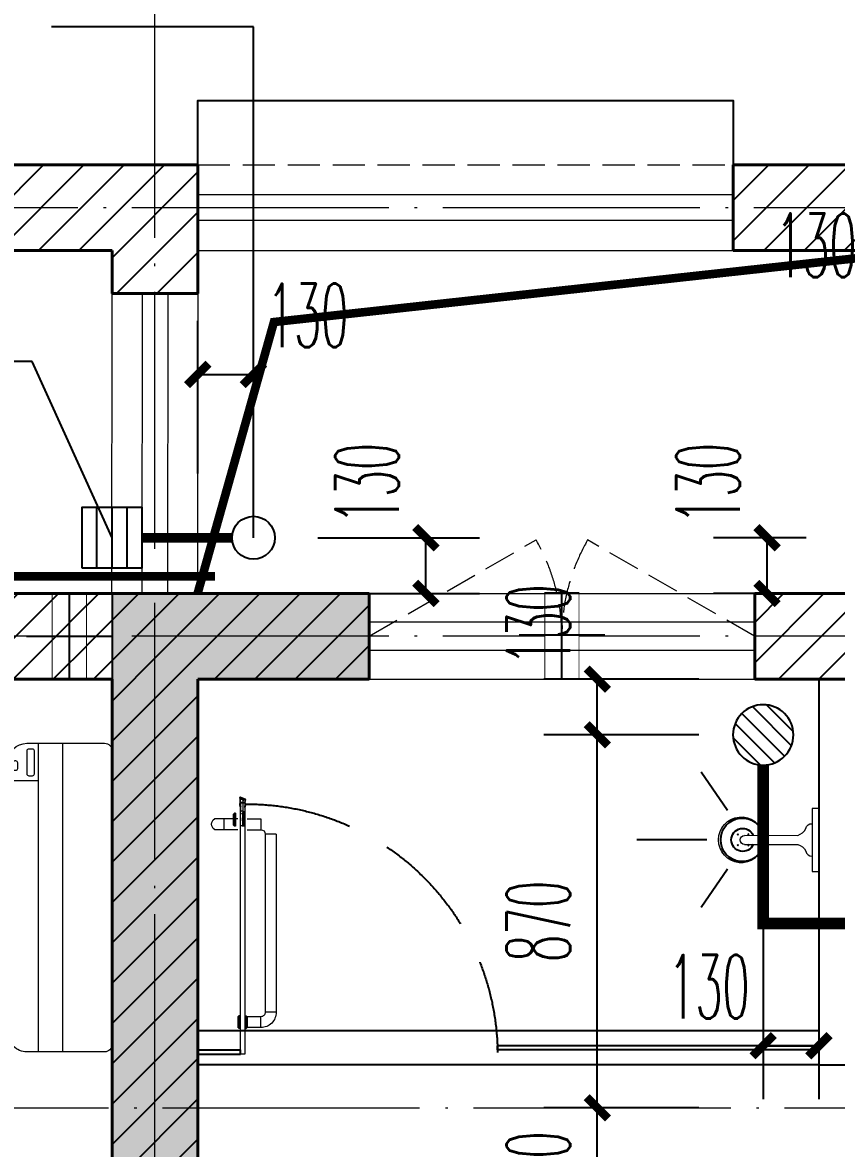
# Model space of a CAD drawing. Extents: x 27938 to 1042331, y -235042 to 1535213.
# Drawn here: x 711308 to 713208, y 142487 to 145115 of the extents above; entities that cross this region are included whole.
import ezdxf

# ---------------------------------------------------------------- set-up
doc = ezdxf.new("R2010")
doc.units = 0
doc.header["$LTSCALE"] = 1000
doc.header["$MEASUREMENT"] = 0
doc.linetypes.add('DASH', pattern=[0.35, 0.25, -0.1])
doc.linetypes.add('DOTE', pattern=[2.42, 2, -0.2, 0.02, -0.2])
for name, color, linetype in [('$RECOVER_210609100354-32', 7, 'Continuous'), ('$RECOVER_210609100354-5', 7, 'Continuous'), ('3.5方案汇报，与郭总、侯月琴确定户型_t8$0$2020.03.04 -1安徽标准化洋房户型(UA）_t8_t8$0$看线', 154, 'Continuous'), ('COLUMN', 9, 'Continuous'), ('DIM_凝结', 3, 'Continuous'), ('EQUIP_地漏', 7, 'Continuous'), ('IP-bath&kitchen-JOHNSON', 4, 'Continuous'), ('P-bath&kitchen-JOHNSON', 4, 'Continuous'), ('PIPE-凝结', 150, 'N'), ('PIPE-污水', 2, 'W'), ('TWT_DIM', 3, 'Continuous'), ('TWT_LEAD', 3, 'Continuous'), ('VPIPE-凝结', 150, 'Continuous'), ('机电标识类', 1, 'Continuous'), ('看线', 251, 'Continuous')]:
    doc.layers.add(name, color=color, linetype=linetype)
for name, color, linetype, lineweight in [('DOTE', 19, 'DOTE', 9), ('LVTRY', 1, 'Continuous', 13), ('PUB_HATCH', 8, 'Continuous', 9), ('WALL', 9, 'Continuous', 40), ('WINDOW', 8, 'Continuous', 15), ('平面-栏杆', 135, 'Continuous', 15), ('平面-看线', 45, 'Continuous', 15), ('平面-空调室内机', 176, 'Continuous', 9), ('平面-空调预留孔', 173, 'Continuous', 15), ('空调', 76, 'Continuous', 13)]:
    doc.layers.add(name, color=color, linetype=linetype, lineweight=lineweight)
doc.styles.add('_TCH_DIM_T3', font='SIMPLEX.shx', dxfattribs={"width": 0.494118, "bigfont": 'GBCBIG.shx'})
doc.styles.get("Standard").update_dxf_attribs({"font": 'gbenor.shx', "bigfont": 'gbcbig.shx'})
doc.linetypes.add('N', pattern='A,3,-0.2,["N",Standard,S=0.25,R=0,X=-0.1,Y=-0.115],-0.2', length=3.4)
doc.linetypes.add('W', pattern='A,3,-0.2,["W",Standard,S=0.25,R=0,X=-0.1,Y=-0.115],-0.2', length=3.4)
doc.dimstyles.new('_TWT_ARCH&&50', dxfattribs={"dimtxt": 148.75, "dimasz": 50, "dimexe": 125, "dimexo": 150, "dimgap": 63.125, "dimtad": 1, "dimdec": 0, "dimzin": 0, "dimdsep": 46, "dimtxsty": '_TCH_DIM_T3', "dimblk": 'ARCHTICK', "dimcen": 0.09, "dimclrt": 7, "dimazin": 2, "dimtfac": 1, "dimtdec": 0, "dimtix": 1, "dimtmove": 2, "dimatfit": 3, "dimfxl": 1, "dimtolj": 1, "dimtzin": 0, "dimarcsym": 0})
pattern_1 = [(45, (0, 47.75), (-47.022601, 47.022601), [])]

# ---------------------------------------------------------------- blocks, each defined once
blk = doc.blocks.new('GFDGDGRDGRDG')
at = {"layer": 'DOTE', "linetype": 'DOTE', "ltscale": 0.3}
for p, q in [((604793.7, 368758.3), (604793.7, 376108.3)), ((626393.7, 372458.3), (573593.7, 372458.3)), ((626393.7, 371458.3), (573593.7, 371458.3)), ((573593.7, 370358.3), (626393.7, 370358.3))]:
    blk.add_line(p, q, dxfattribs=at)
blk = doc.blocks.new('HFHFHFHFTF')
at = {"layer": 'PUB_HATCH'}
blk.add_hatch(color=256, dxfattribs=at).paths.add_polyline_path([(565416.6, 373823.7), (565416.6, 370923.7), (565616.6, 370923.7), (565616.6, 373623.7), (566016.6, 373623.7), (566016.6, 373823.7)])
at = {"layer": 'COLUMN', "color": 8}
for p, q in [((565416.6, 373823.7), (565416.6, 370923.7)), ((566016.6, 373823.7), (565416.6, 373823.7)), ((566016.6, 373623.7), (566016.6, 373823.7)), ((565616.6, 370923.7), (565616.6, 373623.7)), ((565616.6, 373623.7), (566016.6, 373623.7))]:
    blk.add_line(p, q, dxfattribs=at)
blk = doc.blocks.new('A$C001338C2')
at = {"color": 0}
for p, q in [((845, 303.6), (55, 303.6)), ((109.1, 214.8), (109.1, 303.6)), ((0, 248.6), (0, 22)), ((900, 22), (900, 248.6)), ((22, 0), (878, 0))]:
    blk.add_line(p, q, dxfattribs=at)
at = {"color": 0, "lineweight": 5}
for p, q in [((900, 214.8), (0, 214.8)), ((900, 143.2), (0, 143.2))]:
    blk.add_line(p, q, dxfattribs=at)
at = {"color": 0}
for points in [[(73.1, 275), (56.8, 275, -0.414214), (51.3, 280.5), (51.3, 283.4, -0.414214), (56.8, 288.9), (73.1, 288.9, -0.414214), (78.6, 283.4), (78.6, 280.5, -0.414214)], [(89.2, 226.4), (22.2, 226.4, -0.414214), (16.7, 231.9), (16.7, 243.1, -0.414214), (22.2, 248.6), (89.2, 248.6, -0.414214), (94.7, 243.1), (94.7, 231.9, -0.414214)]]:
    blk.add_lwpolyline(points, format="xyb", close=True, dxfattribs=at)
for centre, radius, start, end in [((55, 248.6), 55, 90, 180), ((845, 248.6), 55, 360, 90), ((22, 22), 22, 180, 270), ((878, 22), 22, 270, 360)]:
    blk.add_arc(centre, radius, start, end, dxfattribs=at)
blk = doc.blocks.new('dongkong')
at = {"color": 0}
blk.add_wipeout([(-603756, 210771), (-603756, 210570.8), (-603836, 210570.8), (-603836, 210771)], dxfattribs=at)
at = {"layer": '机电标识类', "color": 0, "linetype": 'DASH', "ltscale": 400}
for p, q in [((-603796, 210771), (-603796, 210570.8)), ((-603896, 210670.7), (-603696, 210670.7))]:
    blk.add_line(p, q, dxfattribs=at)
at = {"layer": '空调', "color": 0, "linetype": 'DASH', "const_width": 2}
blk.add_lwpolyline([(-603756, 210771), (-603756, 210570.8), (-603836, 210570.8), (-603836, 210771)], close=True, dxfattribs=at)
blk = doc.blocks.new('135')
blk.add_hatch(color=0).paths.add_polyline_path([(4.8, 1.8), (3.6, -1), (-4.7, 2.5), (-3.5, 5.3)])
at = {"color": 0}
for p, q in [((-5, 10.9), (-5, 30.5)), ((0, 0), (0, 39.1)), ((5, 10.9), (5, 32.3)), ((-6.3, 2.6), (5.4, -2.3)), ((-5.7, 2.9), (-5.2, 2.7)), ((-5.6, 18.9), (-3.4, 19.4)), ((-3.4, 19.4), (-5.5, 19.4)), ((5.2, 10.9), (-5.3, 10.9)), ((5.2, 9.7), (-5.2, 9.7)), ((-5.2, 2.7), (-3.8, 5.9)), ((-3.8, 5.9), (5.4, 2.1)), ((5.6, 18.9), (3.4, 19.3)), ((3.4, 19.3), (5.6, 19.3)), ((4.1, -1.2), (5.4, 2.1)), ((4.1, -1.2), (5.7, -1.8))]:
    blk.add_line(p, q, dxfattribs=at)
for centre, radius, start, end in [((6.2, 15.8), 13.5, 151.0147, 204.8403), ((13.5, 4.2), 20.5, 163.0924, 182.0012), ((-6, 3.6), 1, 184.2275, 248.4661), ((8.6, 15.5), 14.6, 166.278, 198.0953), ((13.5, 4.2), 19.5, 163.7443, 182.5269), ((-5.5, 3.3), 0.5, 181.9385, 247.2597), ((-5.2, 22.1), 0.5, 335.7643, 151.0147), ((3.8, 18.1), 9.42, 155.7643, 171.9773), ((5.2, 22.3), 0.5, 29.8425, 204.574), ((-5.9, 17.2), 11.7, 10.475, 24.574), ((29.1, 6.7), 24, 172.9439, 199.2318), ((-6.3, 15.4), 12.4, 338.6449, 16.0476), ((-6, 15.8), 13.4, 334.9111, 29.8425), ((26.4, 6.3), 20.6, 169.1454, 199.9526), ((5.9, -1.2), 1.17, 247.4597, 19.9526), ((5.9, -1.4), 0.5, 247.4597, 19.2318)]:
    blk.add_arc(centre, radius, start, end, dxfattribs=at)
blk.add_open_spline([(-5, 30.5), (-4.1, 31.3), (-2.3, 33), (0.9, 29.2), (3.5, 31.1), (5, 32.3)], degree=3, knots=[0, 0, 0, 0, 3.066329, 6.218313, 11.124135, 11.124135, 11.124135, 11.124135], dxfattribs=at)
blk = doc.blocks.new('SDFAWERAWER')
at = {"layer": 'LVTRY', "color": 0}
for p, q in [((593987.8, -1242190.5), (593978.2, -1242214)), ((594017.1, -1242202.5), (593987.8, -1242190.5)), ((594015.8, -1242220.4), (594027.2, -1242192.7)), ((594022.6, -1242211.4), (594029.8, -1242193.8)), ((594025.4, -1242210.8), (594031.1, -1242196.8)), ((594027.2, -1242192.7), (594033, -1242195.1)), ((594029.8, -1242193.8), (594031.1, -1242196.8)), ((594032.2, -1242197.2), (594033, -1242195.1)), ((594033, -1242195.1), (594034, -1242197.4)), ((594033.8, -1242197.9), (594034, -1242197.4)), ((594047.3, -1242200.9), (594035.9, -1242228.7)), ((594049.9, -1242202), (594043.3, -1242218.2)), ((594047.3, -1242200.9), (594049.9, -1242202)), ((594049.9, -1242202), (594051.2, -1242205)), ((593941.2, -1242210.1), (593783.7, -1242594.8)), ((593964.6, -1242219.7), (593807.2, -1242604.4)), ((593941.2, -1242210.1), (593964.6, -1242219.7)), ((594007.5, -1242226), (593978.2, -1242214)), ((594015.8, -1242220.4), (594021.7, -1242222.8)), ((594025.7, -1242203.9), (594018.5, -1242221.5)), ((594018.5, -1242221.5), (594021.5, -1242220.3)), ((594025.4, -1242210.8), (594021.5, -1242220.3)), ((594022.6, -1242220.7), (594021.7, -1242222.8)), ((594021.7, -1242222.8), (594023.9, -1242221.9)), ((594024.2, -1242221.4), (594023.9, -1242221.9)), ((594037.3, -1242210.8), (594088, -1242231.6)), ((594038.6, -1242229.7), (594045.2, -1242213.6)), ((594038.6, -1242229.7), (594041.6, -1242228.5)), ((594041.6, -1242228.5), (594051.2, -1242205)), ((594057.1, -1242246.3), (594066.7, -1242222.8)), ((594027.7, -1242234.3), (594078.4, -1242255)), ((594035.9, -1242228.7), (594038.6, -1242229.7)), ((593783.7, -1242594.8), (593807.2, -1242604.4)), ((593803.2, -1242641.3), (593812.8, -1242617.9)), ((593812.8, -1242617.9), (593842.2, -1242629.9)), ((593803.2, -1242641.3), (593832.6, -1242653.3)), ((593842.2, -1242629.9), (593832.6, -1242653.3)), ((593845.2, -1242628.6), (593833.8, -1242656.3)), ((593847.8, -1242629.7), (593836.5, -1242657.4)), ((593845.2, -1242628.6), (593842.2, -1242629.9)), ((593847.8, -1242629.7), (593845.2, -1242628.6)), ((593847.1, -1242661.8), (593858.5, -1242634.1)), ((593849.8, -1242662.9), (593861.2, -1242635.2)), ((593852.1, -1242661.9), (593862.1, -1242637.4)), ((593858.5, -1242634.1), (593861.2, -1242635.2)), ((593861.2, -1242635.2), (593862.1, -1242637.4)), ((593833.8, -1242656.3), (593832.6, -1242653.3)), ((593836.5, -1242657.4), (593833.8, -1242656.3)), ((593847.1, -1242661.8), (593849.8, -1242662.9))]:
    blk.add_line(p, q, dxfattribs=at)
blk.add_lwpolyline([(593823.5, -1242717), (594045.8, -1242173.9), (594036.5, -1242170.2), (593814.2, -1242713.2)], close=True, dxfattribs=at)
blk.add_arc((594075.3, -1242240), 15.3, 281.7932, 33.7019, dxfattribs=at)
for centre, major_axis, start_param, end_param in [((593974.2, -1242223.6), (3.93, 9.6), 0, 1.570796), ((593816.8, -1242608.3), (13.5, 33.1), 1.570796, 3.141593), ((593816.8, -1242608.3), (3.93, 9.6), 1.570796, 3.141593)]:
    blk.add_ellipse(centre, major_axis=major_axis, ratio=1, start_param=start_param, end_param=end_param, dxfattribs=at)
at = {"layer": 'P-bath&kitchen-JOHNSON', "color": 0, "linetype": 'DASH'}
blk.add_arc((593809.8, -1242714), 586.2, 67.5369, 157.1325, dxfattribs=at)
at = {"layer": 'LVTRY', "color": 8, "xscale": -1, "rotation": 157.7329157530927}
blk.add_blockref('135', (594045.3, -1242161.9), dxfattribs=at)
blk = doc.blocks.new('A$C5DCB2F21')
at = {"layer": 'IP-bath&kitchen-JOHNSON', "color": 0}
for p, q in [((-68.3, -213.2), (-157.7, -275)), ((68.2, -213.2), (157.6, -275)), ((-0.1, -261.4), (-0.1, -424.7))]:
    blk.add_line(p, q, dxfattribs=at)
for centre, major_axis, ratio, start_param, end_param in [((0, -178.8), (-51, 0), 0.990052, -1.36297, 4.504563), ((0, -177.8), (-26.8, 0), 0.994812, -1.167677, 4.309269)]:
    blk.add_ellipse(centre, major_axis=major_axis, ratio=ratio, start_param=start_param, end_param=end_param, dxfattribs=at)
at = {"layer": 'LVTRY', "color": 0}
for p, q in [((73.6, 0), (-73.6, 0)), ((-10.5, -173.5), (-10.5, -49.3)), ((10.6, -173.5), (10.6, -49.3))]:
    blk.add_line(p, q, dxfattribs=at)
blk.add_lwpolyline([(73.6, 0), (73.6, -15.8), (-73.6, -15.8), (-73.6, 0)], dxfattribs=at)
for points in [[(-26.3, -30.7, -0.364142), (-37.8, -15.8, -0.020495)], [(26.3, -30.7, 0.364142), (37.8, -15.8, 0.020495)], [(-10.5, -49.4, 0.214893), (-26.3, -30.7, 7.649644)], [(10.6, -49.3, -0.21439), (26.3, -30.7, -7.649644)]]:
    blk.add_lwpolyline(points, format="xyb", dxfattribs=at)
blk.add_arc((0, -173.5), 10.5, 180, 0, dxfattribs=at)
for centre, major_axis, ratio, start_param, end_param in [((0, -181.3), (53.6, 0), 0.987577, 1.76809, 7.656688), ((-12.4, -164.7), (0, 1.43), 0.85, -1.570796, 4.712389), ((12.5, -164.7), (0, 1.43), 0.85, 4.712389, 10.995574), ((-12.4, -189.2), (0, 1.43), 0.85, 4.712389, 10.995574), ((12.5, -189.2), (0, 1.43), 0.85, 4.712389, 10.995574)]:
    blk.add_ellipse(centre, major_axis=major_axis, ratio=ratio, start_param=start_param, end_param=end_param, dxfattribs=at)
blk = doc.blocks.new('$TwtSys$00000137')
at = {"color": 7}
for p, q in [((-46.875, -93.75), (-46.875, 93.75)), ((0, -93.75), (0, 93.75)), ((46.875, -93.75), (46.875, 93.75))]:
    blk.add_line(p, q, dxfattribs=at)
blk.add_lwpolyline([(-93.75, -93.75), (93.75, -93.75), (93.75, 93.75), (-93.75, 93.75)], close=True, dxfattribs=at)
blk = doc.blocks.new('_ArchTick')
at = {"color": 0, "linetype": 'ByBlock', "const_width": 0.4}
blk.add_lwpolyline([(-0.5, -0.5), (0.5, 0.5)], dxfattribs=at)
blk = doc.blocks.new('*D209')
at = {"layer": 'Defpoints', "color": 0}
for p in [(713036.5, 143452.3), (713166.6, 143452.3), (713166.6, 142727)]:
    blk.add_point(p, dxfattribs=at)
at = {"layer": 'TWT_DIM', "color": 0, "lineweight": -2}
for p, q in [((713036.5, 143302.3), (713036.5, 142602)), ((713166.6, 143302.3), (713166.6, 142602)), ((713036.5, 142727), (713166.6, 142727))]:
    blk.add_line(p, q, dxfattribs=at)
at = {"layer": 'TWT_DIM', "color": 0, "lineweight": -2, "xscale": 50, "yscale": 50, "zscale": 50, "rotation": 180}
blk.add_blockref('_ArchTick', (713036.5, 142727), dxfattribs=at)
at = {"layer": 'TWT_DIM', "color": 0, "lineweight": -2, "xscale": 50, "yscale": 50, "zscale": 50}
blk.add_blockref('_ArchTick', (713166.6, 142727), dxfattribs=at)
at = {"layer": 'TWT_DIM', "color": 7, "insert": (712909.9, 142864.5), "char_height": 148.75, "attachment_point": 5, "style": '_TCH_DIM_T3'}
blk.add_mtext('\\A1;130', dxfattribs=at)
blk = doc.blocks.new('*D213')
at = {"layer": 'Defpoints', "color": 0}
for p in [(713045.5, 143912.3), (713286.6, 143912.3), (713286.6, 143782.3)]:
    blk.add_point(p, dxfattribs=at)
at = {"layer": 'TWT_DIM', "color": 0, "lineweight": -2}
for p, q in [((713136.6, 143912.3), (712920.5, 143912.3)), ((713045.5, 143782.3), (713045.5, 143912.3)), ((713136.6, 143782.3), (712920.5, 143782.3))]:
    blk.add_line(p, q, dxfattribs=at)
at = {"layer": 'TWT_DIM', "color": 0, "lineweight": -2, "xscale": 50, "yscale": 50, "zscale": 50}
for p, rotation in [((713045.5, 143912.3), 90), ((713045.5, 143782.3), 270)]:
    blk.add_blockref('_ArchTick', p, dxfattribs=dict(at, rotation=rotation))
at = {"layer": 'TWT_DIM', "color": 7, "insert": (712908, 144038.9), "char_height": 148.75, "attachment_point": 5, "rotation": 90, "style": '_TCH_DIM_T3'}
blk.add_mtext('\\A1;130', dxfattribs=at)
blk = doc.blocks.new('*D214')
at = {"layer": 'Defpoints', "color": 0}
for p in [(713416.6, 144457.1), (713286.6, 143912.3), (713416.6, 143912.3)]:
    blk.add_point(p, dxfattribs=at)
at = {"layer": 'TWT_DIM', "color": 0, "lineweight": -2}
for p, q in [((713286.6, 144062.3), (713286.6, 144582.1)), ((713416.6, 144062.3), (713416.6, 144582.1)), ((713286.6, 144457.1), (713416.6, 144457.1))]:
    blk.add_line(p, q, dxfattribs=at)
at = {"layer": 'TWT_DIM', "color": 0, "lineweight": -2, "xscale": 50, "yscale": 50, "zscale": 50, "rotation": 180}
blk.add_blockref('_ArchTick', (713286.6, 144457.1), dxfattribs=at)
at = {"layer": 'TWT_DIM', "color": 0, "lineweight": -2, "xscale": 50, "yscale": 50, "zscale": 50}
blk.add_blockref('_ArchTick', (713416.6, 144457.1), dxfattribs=at)
at = {"layer": 'TWT_DIM', "color": 7, "insert": (713160, 144594.6), "char_height": 148.75, "attachment_point": 5, "style": '_TCH_DIM_T3'}
blk.add_mtext('\\A1;130', dxfattribs=at)
blk = doc.blocks.new('*D232')
at = {"layer": 'Defpoints', "color": 0}
for p in [(712649.3, 142582), (713036.5, 142582), (713036.5, 142282.2)]:
    blk.add_point(p, dxfattribs=at)
at = {"layer": 'TWT_DIM', "color": 0, "lineweight": -2}
for p, q in [((712649.3, 142582), (712649.3, 142632)), ((712886.5, 142582), (712524.3, 142582)), ((712649.3, 142282.2), (712649.3, 142582)), ((712886.5, 142282.2), (712524.3, 142282.2)), ((712649.3, 142282.2), (712649.3, 142232.2))]:
    blk.add_line(p, q, dxfattribs=at)
at = {"layer": 'TWT_DIM', "color": 0, "lineweight": -2, "xscale": 50, "yscale": 50, "zscale": 50}
for p, rotation in [((712649.3, 142582), 270), ((712649.3, 142282.2), 90)]:
    blk.add_blockref('_ArchTick', p, dxfattribs=dict(at, rotation=rotation))
at = {"layer": 'TWT_DIM', "color": 7, "insert": (712511.8, 142432.1), "char_height": 148.75, "attachment_point": 5, "rotation": 90, "style": '_TCH_DIM_T3'}
blk.add_mtext('\\A1;300', dxfattribs=at)
blk = doc.blocks.new('*D233')
at = {"layer": 'Defpoints', "color": 0}
for p in [(712649.3, 143452.3), (713036.5, 143452.3), (713036.5, 142582)]:
    blk.add_point(p, dxfattribs=at)
at = {"layer": 'TWT_DIM', "color": 0, "lineweight": -2}
for p, q in [((712886.5, 143452.3), (712524.3, 143452.3)), ((712649.3, 142582), (712649.3, 143452.3)), ((712886.5, 142582), (712524.3, 142582))]:
    blk.add_line(p, q, dxfattribs=at)
at = {"layer": 'TWT_DIM', "color": 0, "lineweight": -2, "xscale": 50, "yscale": 50, "zscale": 50}
for p, rotation in [((712649.3, 143452.3), 90), ((712649.3, 142582), 270)]:
    blk.add_blockref('_ArchTick', p, dxfattribs=dict(at, rotation=rotation))
at = {"layer": 'TWT_DIM', "color": 7, "insert": (712511.8, 143017.2), "char_height": 148.75, "attachment_point": 5, "rotation": 90, "style": '_TCH_DIM_T3'}
blk.add_mtext('\\A1;870', dxfattribs=at)
blk = doc.blocks.new('*D234')
at = {"layer": 'Defpoints', "color": 0}
for p in [(712649.3, 143582.3), (713036.5, 143582.3), (713036.5, 143452.3)]:
    blk.add_point(p, dxfattribs=at)
at = {"layer": 'TWT_DIM', "color": 0, "lineweight": -2}
for p, q in [((712886.5, 143582.3), (712524.3, 143582.3)), ((712649.3, 143452.3), (712649.3, 143582.3)), ((712886.5, 143452.3), (712524.3, 143452.3))]:
    blk.add_line(p, q, dxfattribs=at)
at = {"layer": 'TWT_DIM', "color": 0, "lineweight": -2, "xscale": 50, "yscale": 50, "zscale": 50}
for p, rotation in [((712649.3, 143582.3), 90), ((712649.3, 143452.3), 270)]:
    blk.add_blockref('_ArchTick', p, dxfattribs=dict(at, rotation=rotation))
at = {"layer": 'TWT_DIM', "color": 7, "insert": (712511.8, 143708.9), "char_height": 148.75, "attachment_point": 5, "rotation": 90, "style": '_TCH_DIM_T3'}
blk.add_mtext('\\A1;130', dxfattribs=at)
blk = doc.blocks.new('*D367')
at = {"layer": 'Defpoints', "color": 0}
for p in [(711846.6, 144293.6), (711716.6, 143912.3), (711846.6, 143912.3)]:
    blk.add_point(p, dxfattribs=at)
at = {"layer": 'TWT_DIM', "color": 0, "lineweight": -2}
for p, q in [((711716.6, 144062.3), (711716.6, 144418.6)), ((711846.6, 144062.3), (711846.6, 144418.6)), ((711716.6, 144293.6), (711846.6, 144293.6))]:
    blk.add_line(p, q, dxfattribs=at)
at = {"layer": 'TWT_DIM', "color": 0, "lineweight": -2, "xscale": 50, "yscale": 50, "zscale": 50, "rotation": 180}
blk.add_blockref('_ArchTick', (711716.6, 144293.6), dxfattribs=at)
at = {"layer": 'TWT_DIM', "color": 0, "lineweight": -2, "xscale": 50, "yscale": 50, "zscale": 50}
blk.add_blockref('_ArchTick', (711846.6, 144293.6), dxfattribs=at)
at = {"layer": 'TWT_DIM', "color": 7, "insert": (711973.2, 144431.1), "char_height": 148.75, "attachment_point": 5, "style": '_TCH_DIM_T3'}
blk.add_mtext('\\A1;130', dxfattribs=at)
blk = doc.blocks.new('*D368')
at = {"layer": 'Defpoints', "color": 0}
for p in [(711846.6, 143912.3), (712249.3, 143912.3), (711846.6, 143782.3)]:
    blk.add_point(p, dxfattribs=at)
at = {"layer": 'TWT_DIM', "color": 0, "lineweight": -2}
for p, q in [((711996.6, 143912.3), (712374.3, 143912.3)), ((712249.3, 143782.3), (712249.3, 143912.3)), ((711996.6, 143782.3), (712374.3, 143782.3))]:
    blk.add_line(p, q, dxfattribs=at)
at = {"layer": 'TWT_DIM', "color": 0, "lineweight": -2, "xscale": 50, "yscale": 50, "zscale": 50}
for p, rotation in [((712249.3, 143912.3), 90), ((712249.3, 143782.3), 270)]:
    blk.add_blockref('_ArchTick', p, dxfattribs=dict(at, rotation=rotation))
at = {"layer": 'TWT_DIM', "color": 7, "insert": (712111.8, 144039), "char_height": 148.75, "attachment_point": 5, "rotation": 90, "style": '_TCH_DIM_T3'}
blk.add_mtext('\\A1;130', dxfattribs=at)
blk = doc.blocks.new('$TwtSys$00000141')
for p, q in [((-141.3, 11.5), (-15.1, 137.7)), ((-141.3, 11.5), (-15.1, 137.7)), ((-130.8, -52.6), (52.6, 130.8)), ((-130.8, -52.6), (52.6, 130.8)), ((-99.7, -99.7), (99.7, 99.7)), ((-99.7, -99.7), (99.7, 99.7)), ((-48.5, -130.6), (131.4, 49.3)), ((-48.5, -130.6), (131.4, 49.3)), ((17.1, -138.4), (138.4, -17.1)), ((17.1, -138.4), (138.4, -17.1))]:
    blk.add_line(p, q)
blk.add_circle((0, 0), 141)
blk.add_circle((0, 0), 141)
blk = doc.blocks.new('$WINLIB2D$00000001')
at = {"color": 0}
for points in [[(-0.5, 0.5), (-0.5, -0.5)], [(-0.5, 0.5), (0.5, 0.5)], [(0.5, -0.5), (0.5, 0.5)], [(0.5, 0.1667), (-0.5, 0.1667)], [(0.5, -0.1667), (-0.5, -0.1667)], [(-0.5, -0.5), (0.5, -0.5)]]:
    blk.add_lwpolyline(points, dxfattribs=at)

msp = doc.modelspace()

# ---------------------------------------------------------------- hatches: boundary and pattern name
at = {"layer": '$RECOVER_210609100354-5'}
h = msp.add_hatch(dxfattribs=at)
h.set_pattern_fill('普通砖', color=256, scale=50, style=0)
h.set_pattern_definition(pattern_1)
h.paths.add_polyline_path([(711516.6, 144582.3), (711716.6, 144782.3), (711066.6, 144782.3), (711066.6, 144582.3)])
h = msp.add_hatch(dxfattribs=at)
h.set_pattern_fill('普通砖', color=256, scale=50, style=0)
h.set_pattern_definition(pattern_1)
h.paths.add_polyline_path([(711716.6, 144782.3), (711516.6, 144582.3), (711516.6, 144482.3), (711716.6, 144482.3)])
h = msp.add_hatch(dxfattribs=at)
h.set_pattern_fill('普通砖', color=256, scale=50, style=0)
h.set_pattern_definition(pattern_1)
h.paths.add_polyline_path([(713416.6, 144582.3), (713616.6, 144782.3), (712966.7, 144782.3), (712966.7, 144582.3)])
h = msp.add_hatch(dxfattribs=at)
h.set_pattern_fill('普通砖', color=256, scale=50, style=0)
h.set_pattern_definition(pattern_1)
h.paths.add_polyline_path([(711716.6, 143582.3), (712116.7, 143582.3), (712116.7, 143782.3), (711616.6, 143782.3), (711616.6, 143649)])
h = msp.add_hatch(dxfattribs=at)
h.set_pattern_fill('普通砖', color=256, scale=50, style=0)
h.set_pattern_definition(pattern_1)
h.paths.add_polyline_path([(713516.6, 143782.3), (713016.7, 143782.3), (713016.7, 143582.3), (713416.6, 143582.3), (713483.2, 143649)])
at = {"layer": 'PIPE-污水'}
for points in [[(713036.5, 143012.3), (713036.5, 142998.6), (713022.7, 142998.6)], [(713036.5, 143012.3), (713022.7, 143012.3), (713022.7, 142998.6)]]:
    msp.add_hatch(color=256, dxfattribs=at).paths.add_polyline_path(points)

# ---------------------------------------------------------------- linework, layer by layer
at = {"layer": '$RECOVER_210609100354-32', "color": 8}
msp.add_lwpolyline([(713166.6, 143582.3), (713166.6, 142682), (713416.6, 142682)], dxfattribs=at)
at = {"color": 8, "linetype": 'DASH', "ltscale": 0.8, "const_width": 20}
msp.add_lwpolyline([(711756.6, 143822.3), (708476.6, 143822.3)], dxfattribs=at)
at = {"layer": 'DIM_凝结'}
for p, q in [((711846.6, 145104.9), (711374.9, 145104.9)), ((711846.6, 143912.3), (711846.6, 145104.9))]:
    msp.add_line(p, q, dxfattribs=at)
at = {"layer": 'IP-bath&kitchen-JOHNSON', "color": 8}
for p, q in [((713166.6, 142762), (711716.6, 142762)), ((713166.6, 142727), (712416.6, 142727)), ((712416.6, 142717), (712416.6, 142727)), ((711716.6, 142717), (711816.6, 142717)), ((711716.6, 142707), (711816.6, 142707)), ((711816.6, 142707), (711816.6, 142717)), ((713166.6, 142717), (712416.6, 142717)), ((713166.6, 142682), (711716.6, 142682))]:
    msp.add_line(p, q, dxfattribs=at)
at = {"layer": 'PIPE-凝结', "ltscale": 0.5, "const_width": 22.5}
msp.add_lwpolyline([(711796.6, 143912.3), (711586.6, 143912.3)], dxfattribs=at)
at = {"layer": 'PIPE-污水', "ltscale": 0.5, "const_width": 27.5}
for points in [[(713036.5, 143381.8), (713036.5, 143012.3)], [(713036.5, 143012.3), (713316.6, 143012.3)]]:
    msp.add_lwpolyline(points, dxfattribs=at)
at = {"layer": 'TWT_LEAD'}
for p, q in [((711330.3, 144323.6), (710562.4, 144323.6)), ((711516.6, 143912.4), (711330.3, 144323.6))]:
    msp.add_line(p, q, dxfattribs=at)
at = {"layer": 'VPIPE-凝结'}
msp.add_circle((711846.6, 143912.3), 50, dxfattribs=at)
at = {"layer": 'WALL', "color": 8}
for p, q in [((711716.6, 144782.3), (711066.6, 144782.3)), ((711716.6, 144782.3), (711716.6, 144482.3)), ((713616.6, 144782.3), (712966.7, 144782.3)), ((712966.7, 144582.3), (712966.7, 144782.3)), ((711516.6, 144582.3), (711066.6, 144582.3)), ((711516.6, 144582.3), (711516.6, 144482.3)), ((713416.6, 144582.3), (712966.7, 144582.3)), ((711716.6, 144482.3), (711516.6, 144482.3)), ((712116.7, 143782.3), (711616.6, 143782.3)), ((712116.7, 143582.3), (712116.7, 143782.3)), ((713516.6, 143782.3), (713016.7, 143782.3)), ((713016.7, 143782.3), (713016.7, 143582.3)), ((711716.6, 143582.3), (711716.6, 140982.3)), ((711716.6, 143582.3), (712116.7, 143582.3)), ((713016.7, 143582.3), (713416.6, 143582.3))]:
    msp.add_line(p, q, dxfattribs=at)
at = {"layer": '平面-栏杆', "color": 8}
for points in [[(712966.7, 144712.3), (711716.6, 144712.6)], [(712966.7, 144652.3), (711716.6, 144652.6)], [(711586.6, 144482.3), (711586.3, 143782.3)], [(711646.6, 144482.3), (711646.3, 143782.3)]]:
    msp.add_lwpolyline(points, dxfattribs=at)
at = {"layer": '平面-看线', "color": 8, "linetype": 'DASH', "ltscale": 0.3}
msp.add_lwpolyline([(711716.6, 144782.3), (712966.7, 144782.3)], dxfattribs=at)
at = {"layer": '平面-看线', "color": 8}
for points in [[(711716.6, 144582.3), (712966.7, 144582.3)], [(711716.6, 144482.3), (711716.3, 143782.3)]]:
    msp.add_lwpolyline(points, dxfattribs=at)
at = {"layer": '看线', "color": 8, "ltscale": 0.5}
msp.add_lwpolyline([(711716.6, 144782.3), (711716.6, 144932.3), (712966.7, 144932.3), (712966.7, 144782.3)], dxfattribs=at)

# ---------------------------------------------------------------- block references
at = {"color": 8}
msp.add_blockref('HFHFHFHFTF', (146100, -230041.4), dxfattribs=at)
at = {"layer": '3.5方案汇报，与郭总、侯月琴确定户型_t8$0$2020.03.04 -1安徽标准化洋房户型(UA）_t8_t8$0$看线', "ltscale": 10}
msp.add_blockref('GFDGDGRDGRDG', (106822.9, -227776), dxfattribs=at)
at = {"layer": 'EQUIP_地漏'}
for name, p, xscale, yscale, zscale in [('$TwtSys$00000137', (711516.6, 143912.3), 0.75, 0.75, 0.75), ('$TwtSys$00000141', (713036.5, 143452.3), 0.5, -0.5, 0.5)]:
    msp.add_blockref(name, p, dxfattribs=dict(at, xscale=xscale, yscale=yscale, zscale=zscale))
at = {"layer": 'IP-bath&kitchen-JOHNSON', "color": 8, "xscale": -1}
for name, p, rotation in [('SDFAWERAWER', (1732135.1, 1067867.5), 337.7402306568928), ('A$C5DCB2F21', (713166.6, 143207.3), 269.991511475553)]:
    msp.add_blockref(name, p, dxfattribs=dict(at, rotation=rotation))
at = {"layer": '平面-空调预留孔', "color": 8, "xscale": -0.8000000000465648, "yscale": 0.8000000000465648, "zscale": 0.8000000000465646, "rotation": 89.99999976656984}
msp.add_blockref('A$C001338C2', (711516.6, 143432.6), dxfattribs=at)

# ---------------------------------------------------------------- dimensions: what is measured, and where the dimension line sits
at = {"layer": 'TWT_DIM'}
for base, p1, p2, angle, picture, middle in [((713416.6, 144457.1), (713286.6, 143912.3), (713416.6, 143912.3), 0, '*D214', (713160, 144594.6)), ((711846.6, 144293.6), (711716.6, 143912.3), (711846.6, 143912.3), 0, '*D367', (711973.2, 144431.1)), ((712249.3, 143912.3), (711846.6, 143782.3), (711846.6, 143912.3), 90, '*D368', (712111.8, 144039)), ((713045.5, 143912.3), (713286.6, 143782.3), (713286.6, 143912.3), 90, '*D213', (712908, 144038.9)), ((713166.6, 142727), (713036.5, 143452.3), (713166.6, 143452.3), 0, '*D209', (712909.9, 142864.5))]:
    dim = msp.add_linear_dim(base=base, p1=p1, p2=p2, angle=angle, dimstyle='_TWT_ARCH&&50', dxfattribs=at)
    dim.commit()
    dim.dimension.update_dxf_attribs({"geometry": picture, "text_midpoint": middle, "dimtype": 129})
for p1, p2, picture, middle in [((713036.5, 142582), (713036.5, 143452.3), '*D233', (712511.8, 143017.2)), ((713036.5, 142282.2), (713036.5, 142582), '*D232', (712511.8, 142432.1))]:
    dim = msp.add_aligned_dim(p1=p1, p2=p2, distance=387.2, dimstyle='_TWT_ARCH&&50', dxfattribs=at)
    dim.commit()
    dim.dimension.update_dxf_attribs({"geometry": picture, "text_midpoint": middle})

# ---------------------------------------------------------------- next in the draw order: block references
at = {"layer": '平面-空调室内机', "color": 8, "ltscale": 0.3}
msp.add_blockref('dongkong', (1315212.8, -66988.4), dxfattribs=at)
at = {"layer": '平面-空调室内机', "color": 8, "ltscale": 0.3, "rotation": 180}
msp.add_blockref('dongkong', (108770.6, 354355.4), dxfattribs=at)

# ---------------------------------------------------------------- next in the draw order: hatches: boundary and pattern name
at = {"layer": '$RECOVER_210609100354-5'}
h = msp.add_hatch(dxfattribs=at)
h.set_pattern_fill('普通砖', color=256, scale=50, style=0)
h.set_pattern_definition(pattern_1)
h.paths.add_polyline_path([(711616.6, 143782.3), (710866.5, 143782.3), (710866.5, 143582.3), (711516.6, 143582.3), (711616.6, 143649)])
h = msp.add_hatch(dxfattribs=at)
h.set_pattern_fill('普通砖', color=256, scale=50, style=0)
h.set_pattern_definition(pattern_1)
h.paths.add_polyline_path([(711616.6, 143649), (711516.6, 143582.3), (711516.6, 140982.3), (711616.6, 140949), (711716.6, 140982.3), (711716.6, 143582.3)])

# ---------------------------------------------------------------- next in the draw order: linework, layer by layer
at = {"color": 8, "const_width": 20}
msp.add_lwpolyline([(711716.3, 143782.3), (711894.5, 144415.7), (713416.6, 144582.3)], dxfattribs=at)
at = {"layer": 'WALL', "color": 8}
for p, q in [((711616.6, 143782.3), (710866.5, 143782.3)), ((710866.5, 143582.3), (711516.6, 143582.3)), ((711516.6, 143582.3), (711516.6, 140982.3))]:
    msp.add_line(p, q, dxfattribs=at)
at = {"layer": 'WINDOW', "color": 8, "linetype": 'DASH', "ltscale": 0.3}
for points in [[(712116.6, 143682.3), (712506.3, 143907.3, -0.131605), (712566.6, 143682.3)], [(712116.6, 143682.3), (712506.3, 143907.3, -0.131605), (712566.6, 143682.3)], [(713016.6, 143682.3), (712626.8, 143907.3, 0.131605), (712566.6, 143682.3)], [(713016.6, 143682.3), (712626.8, 143907.3, 0.131605), (712566.6, 143682.3)]]:
    msp.add_lwpolyline(points, format="xyb", dxfattribs=at)
at = {"layer": '平面-看线', "color": 8}
msp.add_line((711516.3, 143782.3), (711516.6, 144482.3), dxfattribs=at)

# ---------------------------------------------------------------- next in the draw order: block references
at = {"layer": 'WINDOW', "color": 8, "xscale": -900, "yscale": 200.000007973984, "zscale": -900, "rotation": 180.0000013551125}
msp.add_blockref('$WINLIB2D$00000001', (712566.7, 143682.3), dxfattribs=at)

# ---------------------------------------------------------------- next in the draw order: dimensions: what is measured, and where the dimension line sits
at = {"layer": 'TWT_DIM'}
dim = msp.add_linear_dim(base=(712649.3, 143582.3), p1=(713036.5, 143452.3), p2=(713036.5, 143582.3), angle=90, dimstyle='_TWT_ARCH&&50', dxfattribs=at)
dim.commit()
dim.dimension.update_dxf_attribs({"geometry": '*D234', "text_midpoint": (712511.8, 143708.9), "dimtype": 129})

doc.saveas('drawing.dxf')
